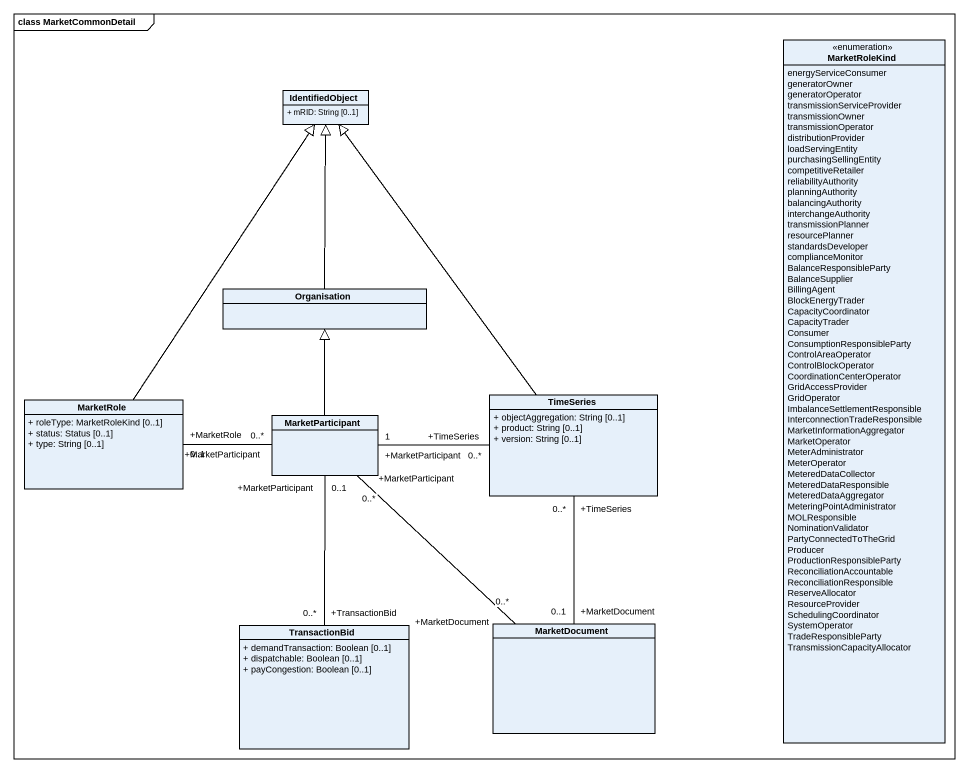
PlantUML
@startuml
mainframe class MarketCommonDetail
hide circle
hide empty members
skinparam classAttributeIconSize 0
enum MarketRoleKind {
  energyServiceConsumer
  generatorOwner
  generatorOperator
  transmissionServiceProvider
  transmissionOwner
  transmissionOperator
  distributionProvider
  loadServingEntity
  purchasingSellingEntity
  competitiveRetailer
  reliabilityAuthority
  planningAuthority
  balancingAuthority
  interchangeAuthority
  transmissionPlanner
  resourcePlanner
  standardsDeveloper
  complianceMonitor
  BalanceResponsibleParty
  BalanceSupplier
  BillingAgent
  BlockEnergyTrader
  CapacityCoordinator
  CapacityTrader
  Consumer
  ConsumptionResponsibleParty
  ControlAreaOperator
  ControlBlockOperator
  CoordinationCenterOperator
  GridAccessProvider
  GridOperator
  ImbalanceSettlementResponsible
  InterconnectionTradeResponsible
  MarketInformationAggregator
  MarketOperator
  MeterAdministrator
  MeterOperator
  MeteredDataCollector
  MeteredDataResponsible
  MeteredDataAggregator
  MeteringPointAdministrator
  MOLResponsible
  NominationValidator
  PartyConnectedToTheGrid
  Producer
  ProductionResponsibleParty
  ReconciliationAccountable
  ReconciliationResponsible
  ReserveAllocator
  ResourceProvider
  SchedulingCoordinator
  SystemOperator
  TradeResponsibleParty
  TransmissionCapacityAllocator
}
class IdentifiedObject {
  + mRID: String [0..1]
}
class Organisation
class MarketRole {
  + roleType: MarketRoleKind [0..1]
  + status: Status [0..1]
  + type: String [0..1]
}
class MarketParticipant
class TimeSeries {
  + objectAggregation: String [0..1]
  + product: String [0..1]
  + version: String [0..1]
}
class TransactionBid {
  + demandTransaction: Boolean [0..1]
  + dispatchable: Boolean [0..1]
  + payCongestion: Boolean [0..1]
}
class MarketDocument
Organisation -up-|> IdentifiedObject
MarketRole -up-|> IdentifiedObject
MarketRole "+MarketRole\n0..1" -right- "+MarketParticipant\n0..*" MarketParticipant
MarketParticipant -up-|> Organisation
MarketParticipant "+MarketParticipant\n0..1" -- "+TransactionBid\n0..*" TransactionBid
MarketParticipant "+MarketParticipant\n0..*" -- "+MarketDocument\n0..*" MarketDocument
TimeSeries -up-|> IdentifiedObject
TimeSeries "+TimeSeries\n0..*" -left- "+MarketParticipant\n1" MarketParticipant
TimeSeries "+TimeSeries\n0..*" -- "+MarketDocument\n0..1" MarketDocument
@enduml
